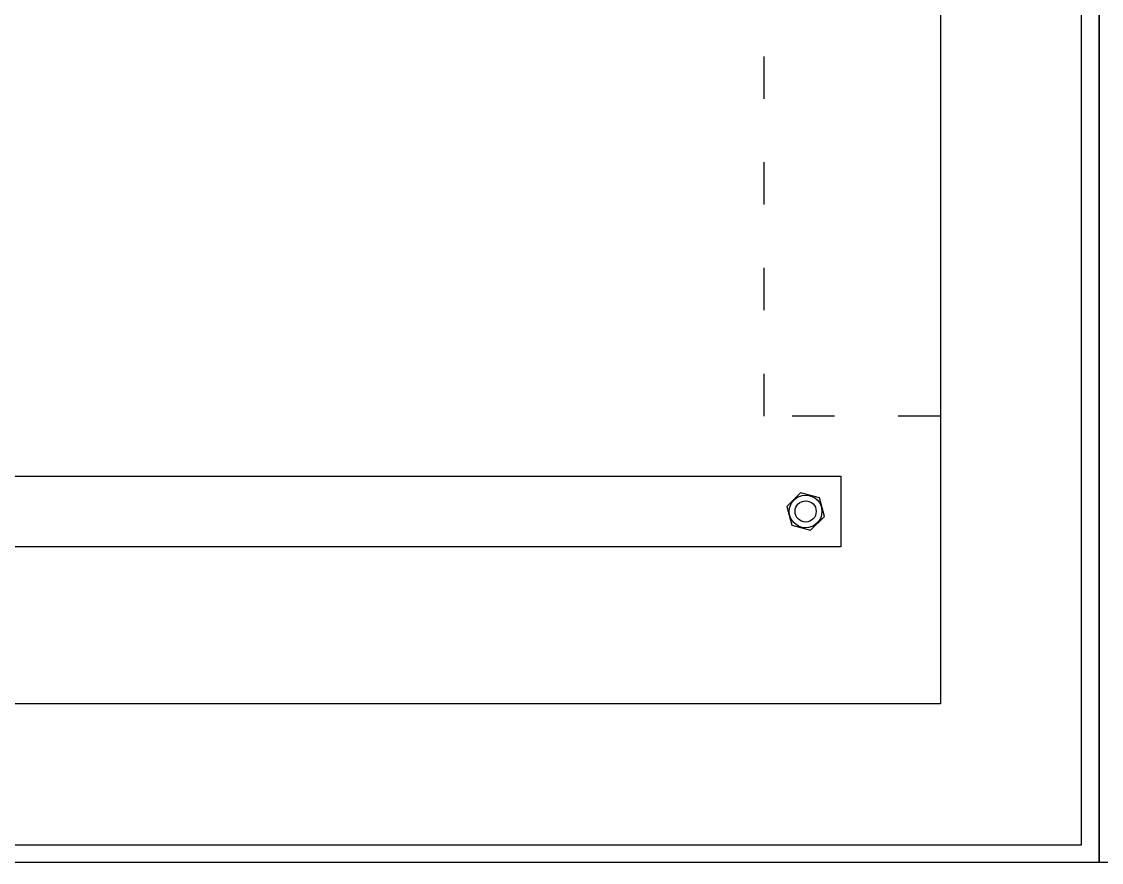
# Model space of a CAD drawing. Header units: millimetres. Extents: x 14879 to 38758, y -20740 to 1136.
# Drawn here: x 35411.6 to 35717.8, y -7903.4 to -7664.9 of the extents above; entities that cross this region are included whole.
import ezdxf

# ---------------------------------------------------------------- set-up
doc = ezdxf.new("R2010")
doc.units = ezdxf.units.MM
doc.linetypes.add('ACAD_ISO03W100', pattern=[30, 12, -18])

msp = doc.modelspace()

# ---------------------------------------------------------------- linework, layer by layer
for p, q in [((35717.11, -5903.36), (35717.11, -7858.36)), ((35717.11, -7903.36), (35717.11, -5903.36)), ((35717.11, -7903.36), (35717.11, -5903.36)), ((35717.11, -5903.36), (35717.11, -7858.36)), ((35717.11, -7903.36), (35717.11, -5903.36)), ((35717.11, -5903.36), (35717.11, -7858.36)), ((35712.11, -7898.36), (35712.11, -5908.36)), ((35672.11, -5948.36), (35672.11, -7858.36)), ((35000.77, -7793.81), (35643.9, -7793.81)), ((35643.9, -7793.81), (35643.9, -7813.81)), ((35643.9, -7813.81), (35000.77, -7813.81)), ((35672.11, -7858.36), (34962.11, -7858.36)), ((35712.11, -7898.36), (35712.11, -7858.36)), ((35717.11, -7858.36), (35717.11, -7903.36)), ((35717.11, -7858.36), (35717.11, -7903.36)), ((35717.11, -7858.36), (35717.11, -7903.36)), ((34922.11, -7898.36), (35712.11, -7898.36)), ((35717.11, -7903.36), (34917.11, -7903.36)), ((36517.11, -7903.36), (35717.11, -7903.36))]:
    msp.add_line(p, q)
at = {"color": 1, "linetype": 'ACAD_ISO03W100'}
msp.add_lwpolyline([(35622.12, -6510.84), (35672.11, -6510.84), (35672.11, -7776.75), (35622.12, -7776.75)], close=True, dxfattribs=at)
at = {"color": 4}
msp.add_lwpolyline([(35628.59, -7802.38), (35630.01, -7807.7), (35635.33, -7809.12), (35639.22, -7805.23), (35637.79, -7799.92), (35632.48, -7798.49)], close=True, dxfattribs=at)
for radius in [4.64, 3]:
    msp.add_circle((35633.9, -7803.81), radius, dxfattribs=at)

doc.saveas('drawing.dxf')
